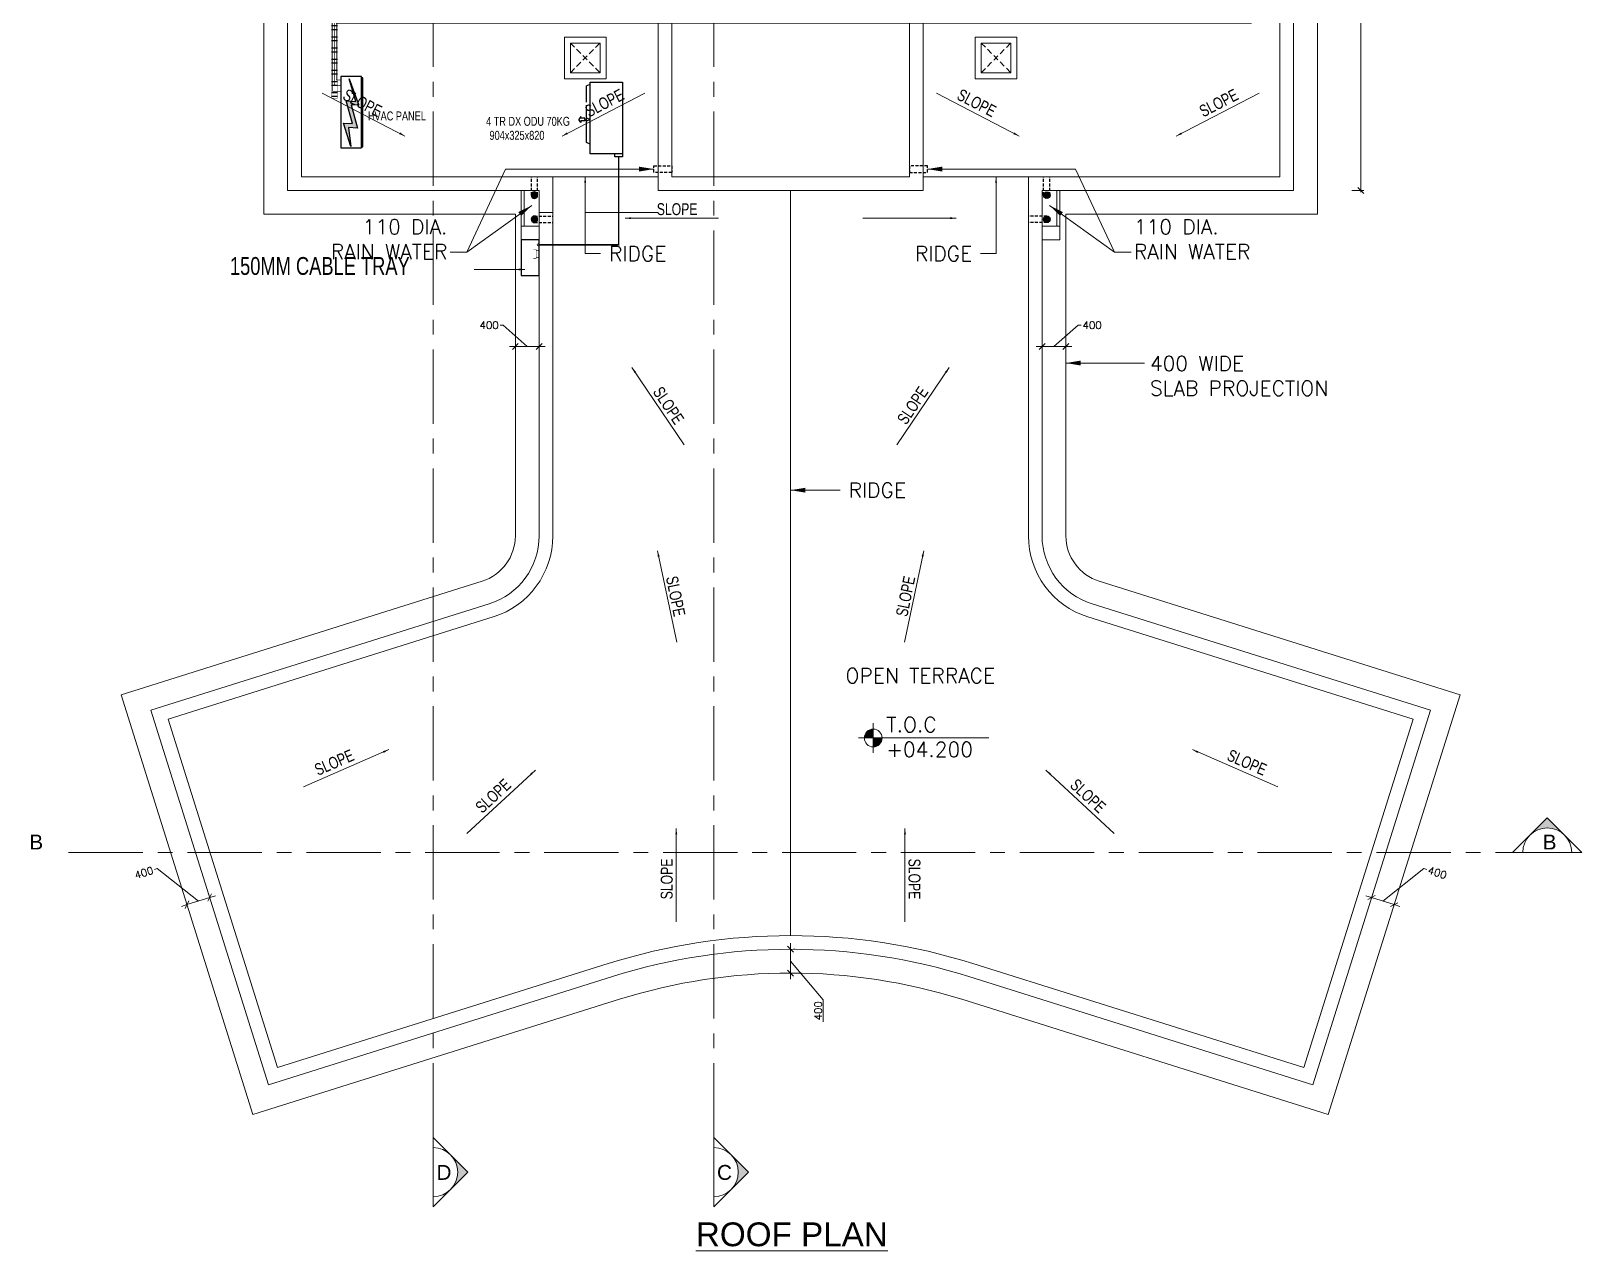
# Model space of a CAD drawing. Header units: millimetres. Extents: x -154478 to 73967, y -24076 to 107303.
# Drawn here: x -154478 to -128389, y -1604 to 18910 of the extents above; entities that cross this region are included whole.
import ezdxf

# ---------------------------------------------------------------- set-up
doc = ezdxf.new("R2010")
doc.units = ezdxf.units.MM
doc.header["$MEASUREMENT"] = 0
doc.header["$PDSIZE"] = -25
for name, pattern in [('( Hidden )', [0.375, 0.25, -0.125]), ('CENTER', [0.6, 0.375, -0.075, 0.075, -0.075]), ('CENTERX2', [4, 2.5, -0.5, 0.5, -0.5]), ('DASHED', [0.75, 0.5, -0.25])]:
    doc.linetypes.add(name, pattern=pattern)
for name, color, linetype in [('A - Text', 8, 'Continuous'), ('E_LEGEND', 10, 'Continuous'), ('P_RWD', 222, 'Continuous')]:
    doc.layers.add(name, color=color, linetype=linetype)
for name, color, linetype, lineweight in [('CA-ANNO-DIMS', 8, 'Continuous', 15), ('CA-ANNO-TEXT', 8, 'Continuous', 20), ('CA-ELEVATION', 8, 'Continuous', 15), ('M-EQPM', 150, 'Continuous', 30), ('M-PIPE-REF', 30, 'CENTER', 20), ('M_DETAIL', 7, 'Continuous', 9), ('M_REF PIPE', 30, 'Continuous', 9), ('Railing', 8, 'Continuous', 15)]:
    doc.layers.add(name, color=color, linetype=linetype, lineweight=lineweight)
doc.styles.add('A-TEXT', font='swisscl.ttf')
doc.styles.add('FIRE TEXT', font='swisscl.ttf')
doc.styles.add('ISO STANDARD', font='simplex.shx')
doc.styles.add('PLUMBING TEXT', font='swisscl.ttf')
doc.dimstyles.new('ISO STANDARD', dxfattribs={"dimscale": 100, "dimtxt": 1.25, "dimasz": 1, "dimexe": 0.5, "dimexo": 0.75, "dimgap": 0.25, "dimtad": 0, "dimzin": 9, "dimdsep": 46, "dimtxsty": 'ISO STANDARD', "dimblk": 'OBLIQUE', "dimcen": 0.09, "dimdle": 0.25, "dimclrd": 256, "dimclre": 256, "dimclrt": 256, "dimadec": 0, "dimazin": 2, "dimtfac": 0.09, "dimtofl": 0, "dimtmove": 2, "dimatfit": 0, "dimfxl": 187.5, "dimtolj": 1, "dimtzin": 0, "dimlwd": 9, "dimlwe": 9, "dimarcsym": 2})

# ---------------------------------------------------------------- blocks, each defined once
blk = doc.blocks.new('_Oblique')
at = {"color": 0, "linetype": 'ByBlock', "lineweight": -2}
blk.add_line((-0.5, -0.5), (0.5, 0.5), dxfattribs=at)
blk = doc.blocks.new('LEVEL')
at = {"layer": 'CA-ANNO-TEXT'}
for points in [[(125, 75, 0.414214), (50, 0), (125, 0)], [(200, 0), (125, 0), (125, -75, 0.414214)]]:
    blk.add_hatch(color=256, dxfattribs=at).paths.add_polyline_path(points)
for p, q in [((0, 0), (1098, 0)), ((125, 125), (125, -125))]:
    blk.add_line(p, q, dxfattribs=at)
blk.add_circle((125, 0), 75, dxfattribs=at)
blk = doc.blocks.new('*D60')
at = {"layer": 'CA-ANNO-DIMS', "lineweight": 9, "transparency": 16777216}
for p, q in [((-132260, 41838), (-132058, 41838)), ((-132108, 41863), (-132108, 29326)), ((-132108, 16203), (-132108, 28740)), ((-132260, 16228), (-132058, 16228))]:
    blk.add_line(p, q, dxfattribs=at)
at = {"layer": 'Defpoints', "color": 0, "transparency": 16777216}
for p in [(-132335, 41838), (-132335, 16228), (-132108, 16228)]:
    blk.add_point(p, dxfattribs=at)
at = {"layer": 'CA-ANNO-DIMS', "lineweight": 9, "transparency": 16777216, "xscale": 100, "yscale": 100, "zscale": 100}
for p, rotation in [((-132108, 41838), 90), ((-132108, 16228), 270)]:
    blk.add_blockref('_Oblique', p, dxfattribs=dict(at, rotation=rotation))
at = {"layer": 'CA-ANNO-DIMS', "transparency": 16777216, "insert": (-132108, 29033), "char_height": 125, "attachment_point": 5, "rotation": 90, "style": 'ISO STANDARD'}
blk.add_mtext('\\A1;25610', dxfattribs=at)
blk = doc.blocks.new('aerro')
at = {"layer": 'CA-ANNO-TEXT', "ltscale": 350}
blk.add_hatch(color=256, dxfattribs=at).paths.add_polyline_path([(192253, 36769), (192041, 36557), (192253, 36345, -0.414214)])
blk.add_line((192465, 36133), (192465, 36981), dxfattribs=at)
blk.add_lwpolyline([(192465, 36981), (192041, 36557), (192465, 36133)], dxfattribs=at)
blk.add_arc((192465, 36557), 300, 90, 270, dxfattribs=at)
blk = doc.blocks.new('*D63')
at = {"layer": 'CA-ANNO-DIMS', "lineweight": 9, "transparency": 16777216}
for p, q in [((-146536, 13964), (-146586, 13964)), ((-146131, 13603), (-146536, 13964)), ((-146331, 13603), (-146431, 13603)), ((-146331, 13400), (-146331, 13653)), ((-145931, 13603), (-146331, 13603)), ((-145931, 13400), (-145931, 13653)), ((-145931, 13603), (-145831, 13603))]:
    blk.add_line(p, q, dxfattribs=at)
at = {"layer": 'Defpoints', "color": 0, "transparency": 16777216}
for p in [(-146331, 13603), (-146331, 13325), (-145931, 13325)]:
    blk.add_point(p, dxfattribs=at)
at = {"layer": 'CA-ANNO-DIMS', "lineweight": 9, "transparency": 16777216, "xscale": 100, "yscale": 100, "zscale": 100}
blk.add_blockref('_Oblique', (-146331, 13603), dxfattribs=at)
at = {"layer": 'CA-ANNO-DIMS', "lineweight": 9, "transparency": 16777216, "xscale": 100, "yscale": 100, "zscale": 100, "rotation": 180}
blk.add_blockref('_Oblique', (-145931, 13603), dxfattribs=at)
at = {"layer": 'CA-ANNO-DIMS', "transparency": 16777216, "insert": (-146772, 13964), "char_height": 125, "attachment_point": 5, "style": 'ISO STANDARD'}
blk.add_mtext('\\A1;400', dxfattribs=at)
blk = doc.blocks.new('*D64')
at = {"layer": 'CA-ANNO-DIMS', "lineweight": 9, "transparency": 16777216}
for p, q in [((-137271, 13603), (-136865, 13964)), ((-136865, 13964), (-136815, 13964)), ((-137471, 13603), (-137571, 13603)), ((-137471, 13400), (-137471, 13653)), ((-137471, 13603), (-137071, 13603)), ((-137071, 13400), (-137071, 13653)), ((-137071, 13603), (-136971, 13603))]:
    blk.add_line(p, q, dxfattribs=at)
at = {"layer": 'Defpoints', "color": 0, "transparency": 16777216}
for p in [(-137071, 13603), (-137471, 13325), (-137071, 13325)]:
    blk.add_point(p, dxfattribs=at)
at = {"layer": 'CA-ANNO-DIMS', "lineweight": 9, "transparency": 16777216, "xscale": 100, "yscale": 100, "zscale": 100}
blk.add_blockref('_Oblique', (-137471, 13603), dxfattribs=at)
at = {"layer": 'CA-ANNO-DIMS', "lineweight": 9, "transparency": 16777216, "xscale": 100, "yscale": 100, "zscale": 100, "rotation": 180}
blk.add_blockref('_Oblique', (-137071, 13603), dxfattribs=at)
at = {"layer": 'CA-ANNO-DIMS', "transparency": 16777216, "insert": (-136629, 13964), "char_height": 125, "attachment_point": 5, "style": 'ISO STANDARD'}
blk.add_mtext('\\A1;400', dxfattribs=at)
blk = doc.blocks.new('Rain Water Pipe')
at = {"layer": 'P_RWD'}
h = blk.add_hatch(dxfattribs=at)
h.set_pattern_fill('ANSI38', color=256, scale=0.02, angle=467.4449, style=0)
h.set_pattern_definition([(332.444883, (-184895.362, 333143.3346), (2.89126049, 5.54103896), []), (62.444883, (-184895.362, 333143.3346), (0.24148202, 13.97333841), [15.625, -9.375])])
edge = h.paths.add_edge_path()
edge.add_arc((13745, 46924), 50, 0, 360)
for radius in [55, 50]:
    blk.add_circle((13745, 46924), radius, dxfattribs=at)
blk = doc.blocks.new('*D57')
at = {"layer": 'CA-ANNO-DIMS', "lineweight": 9, "transparency": 16777216}
for p, q in [((-152353, 4827), (-152401, 4812)), ((-151663, 4280), (-152353, 4827)), ((-151854, 4220), (-151949, 4190)), ((-151876, 4291), (-151869, 4268)), ((-151854, 4220), (-151472, 4340)), ((-151495, 4411), (-151487, 4387)), ((-151472, 4340), (-151377, 4370))]:
    blk.add_line(p, q, dxfattribs=at)
at = {"layer": 'Defpoints', "color": 0, "transparency": 16777216}
for p in [(-151854, 4220), (-151472, 4340), (-151472, 4340)]:
    blk.add_point(p, dxfattribs=at)
at = {"layer": 'CA-ANNO-DIMS', "lineweight": 9, "transparency": 16777216, "xscale": 100, "yscale": 100, "zscale": 100}
for p, rotation in [((-151854, 4220), 17.44488309926616), ((-151472, 4340), 197.4448830992661)]:
    blk.add_blockref('_Oblique', p, dxfattribs=dict(at, rotation=rotation))
at = {"layer": 'CA-ANNO-DIMS', "transparency": 16777216, "insert": (-152578, 4756), "char_height": 125, "attachment_point": 5, "rotation": 17.4449, "style": 'ISO STANDARD'}
blk.add_mtext('\\A1;400', dxfattribs=at)
blk = doc.blocks.new('*D58')
at = {"layer": 'CA-ANNO-DIMS', "lineweight": 9, "transparency": 16777216}
for p, q in [((-141701, 3469), (-141701, 3569)), ((-141701, 3469), (-141701, 3069)), ((-141626, 3469), (-141651, 3469)), ((-141701, 3269), (-141151, 2621)), ((-141701, 3069), (-141701, 2969)), ((-141626, 3069), (-141651, 3069)), ((-141151, 2621), (-141151, 2250))]:
    blk.add_line(p, q, dxfattribs=at)
at = {"layer": 'Defpoints', "color": 0, "transparency": 16777216}
for p in [(-141701, 3469), (-141701, 3069), (-141701, 3069)]:
    blk.add_point(p, dxfattribs=at)
at = {"layer": 'CA-ANNO-DIMS', "lineweight": 9, "transparency": 16777216, "xscale": 100, "yscale": 100, "zscale": 100}
for p, rotation in [((-141701, 3469), 270), ((-141701, 3069), 90)]:
    blk.add_blockref('_Oblique', p, dxfattribs=dict(at, rotation=rotation))
at = {"layer": 'CA-ANNO-DIMS', "transparency": 16777216, "insert": (-141238, 2435), "char_height": 125, "attachment_point": 5, "rotation": 90, "style": 'ISO STANDARD'}
blk.add_mtext('\\A1;400', dxfattribs=at)
blk = doc.blocks.new('*D59')
at = {"layer": 'CA-ANNO-DIMS', "lineweight": 9, "transparency": 16777216}
for p, q in [((-131738, 4280), (-131048, 4827)), ((-131048, 4827), (-131001, 4812)), ((-131929, 4340), (-132024, 4370)), ((-131547, 4220), (-131929, 4340)), ((-131907, 4411), (-131914, 4387)), ((-131547, 4220), (-131452, 4190)), ((-131525, 4291), (-131532, 4268))]:
    blk.add_line(p, q, dxfattribs=at)
at = {"layer": 'Defpoints', "color": 0, "transparency": 16777216}
for p in [(-131929, 4340), (-131929, 4340), (-131547, 4220)]:
    blk.add_point(p, dxfattribs=at)
at = {"layer": 'CA-ANNO-DIMS', "lineweight": 9, "transparency": 16777216, "xscale": 100, "yscale": 100, "zscale": 100}
for p, rotation in [((-131929, 4340), 342.5551169007326), ((-131547, 4220), 162.5551169007326)]:
    blk.add_blockref('_Oblique', p, dxfattribs=dict(at, rotation=rotation))
at = {"layer": 'CA-ANNO-DIMS', "transparency": 16777216, "insert": (-130823, 4756), "char_height": 125, "attachment_point": 5, "rotation": 342.5551, "style": 'ISO STANDARD'}
blk.add_mtext('\\A1;400', dxfattribs=at)
blk = doc.blocks.new('17 TR DX ODU')
at = {"layer": 'M-EQPM'}
for points in [[(-312, 775), (-312, 825), (-188, 825), (-188, 775)], [(227, 613), (292, 587)], [(292, 587), (292, -39)], [(227, 202), (292, 228)], [(227, 202), (292, 177)], [(321, 199), (321, 221), (385, 221), (385, 248), (419, 199)], [(321, 199), (321, 177), (385, 177), (385, 150), (419, 199)], [(292, -90), (292, -366)], [(227, -391), (292, -366)]]:
    blk.add_lwpolyline(points, dxfattribs=at)
blk.add_lwpolyline([(-312, -425), (-312, 775), (227, 775), (227, -425)], close=True, dxfattribs=at)
blk = doc.blocks.new('ELECTRICAL PANEL')
blk.add_hatch(color=256).paths.add_polyline_path([(-127, 173), (-122, 304), (-565, 142), (-183, 251), (-192, 90), (190, 195), (184, 48), (573, 170), (253, 127), (266, 282)])
for points in [[(-600, 0), (600, 0), (600, 350), (-600, 350)], [(-580, 350), (580, 350), (580, 370), (-580, 370)]]:
    blk.add_lwpolyline(points, close=True)
at = {"color": 10, "linetype": 'Continuous'}
blk.add_lwpolyline([(-122, 304), (-127, 173), (266, 282), (253, 127), (573, 170), (184, 48), (190, 195), (-192, 90), (-183, 251), (-565, 142)], close=True, dxfattribs=at)
blk.add_lwpolyline([(-122, 304), (-127, 173), (266, 282), (253, 127), (573, 170), (184, 48), (190, 195), (-192, 90), (-183, 251), (-565, 142)], close=True, dxfattribs=at)

msp = doc.modelspace()

# ---------------------------------------------------------------- hatches: boundary and pattern name
at = {"layer": 'E_LEGEND', "ltscale": 500}
h = msp.add_hatch(dxfattribs=at)
h.set_pattern_fill('ANSI32', color=5, scale=500, angle=135)
h.set_pattern_definition([(180, (-50568.73, 0), (-1e-14, -187.5), []), (180, (-50631.23, 62.5), (-1e-14, -187.5), [])])
h.paths.add_polyline_path([(-149321.469, 17781.558), (-149421.469, 17781.558), (-149421.469, 41142.043), (-149321.469, 41142.043)])

# ---------------------------------------------------------------- linework, layer by layer
at = {"layer": 'CA-ANNO-TEXT', "linetype": 'CENTERX2', "ltscale": 500}
for p, q in [((-147711.927, 305.269), (-147711.927, 58377.072)), ((-142993.614, 305.269), (-142993.614, 58377.072)), ((-153845.314, 5097.611), (-129556.089, 5097.611))]:
    msp.add_line(p, q, dxfattribs=at)
at = {"layer": 'CA-ELEVATION'}
for p, q in [((-150160.702, 16228.083), (-150160.702, 41838.083)), ((-133240.702, 41838.083), (-133240.702, 16228.083)), ((-145700.702, 16458.083), (-143930.702, 16458.083)), ((-137700.702, 16458.083), (-139470.702, 16458.083)), ((-145930.702, 16228.083), (-150160.702, 16228.083)), ((-145930.702, 10420.993), (-145930.702, 16228.083)), ((-141700.702, 3699.156), (-141700.702, 16228.083)), ((-133240.702, 16228.083), (-137470.702, 16228.083)), ((-137470.702, 16228.083), (-137470.702, 10420.993)), ((-145930.702, 15858.083), (-145700.702, 15858.083)), ((-145156.305, 15858.083), (-143930.702, 15858.083)), ((-152461.621, 7487.943), (-146770.956, 9276.186)), ((-136630.447, 9276.186), (-130939.782, 7487.943)), ((-150483.019, 1191.505), (-152461.621, 7487.943)), ((-130939.782, 7487.943), (-132918.384, 1191.505)), ((-144698.584, 3009.214), (-150483.019, 1191.505)), ((-132918.384, 1191.505), (-138702.819, 3009.214))]:
    msp.add_line(p, q, dxfattribs=at)
at = {"layer": 'CA-ELEVATION', "linetype": 'DASHED', "ltscale": 200}
for p, q in [((-145405.702, 18708.083), (-144905.702, 18208.083)), ((-145405.702, 18208.083), (-144905.702, 18708.083)), ((-138495.702, 18708.083), (-137995.702, 18208.083)), ((-138495.702, 18208.083), (-137995.702, 18708.083))]:
    msp.add_line(p, q, dxfattribs=at)
at = {"layer": 'CA-ELEVATION'}
for points in [[(-132840.702, 42238.083), (-132840.702, 15828.083), (-137070.702, 15828.083), (-137070.702, 10420.993, 0.327599679), (-136510.532, 9657.788), (-130438.265, 7749.63), (-132656.697, 689.987), (-138822.735, 2627.612, 0.153422377), (-144578.668, 2627.612), (-150744.706, 689.987), (-152963.139, 7749.63), (-146890.871, 9657.788, 0.327599679), (-146330.702, 10420.993), (-146330.702, 15828.083), (-150560.702, 15828.083), (-150560.702, 42238.083)], [(-146560.702, 41608.083), (-149930.702, 41608.083), (-149930.702, 16458.083), (-145700.702, 16458.083), (-145700.702, 10420.993, -0.327599679), (-146702.004, 9056.765), (-152173.248, 7337.473), (-150332.549, 1479.877), (-144767.535, 3228.635, -0.153422377), (-138633.868, 3228.635), (-133068.854, 1479.877), (-131228.155, 7337.473), (-136699.399, 9056.765, -0.327599679), (-137700.702, 10420.993), (-137700.702, 16458.083), (-133470.702, 16458.083), (-133470.702, 41608.083), (-136840.702, 41608.083)]]:
    msp.add_lwpolyline(points, format="xyb", dxfattribs=at)
for points in [[(-139700.702, 41838.083), (-139700.702, 16458.083), (-143700.702, 16458.083), (-143700.702, 41838.083)], [(-143930.702, 16228.083), (-143930.702, 41608.083)], [(-139470.702, 41608.083), (-139470.702, 16228.083)], [(-139470.702, 16228.083), (-143930.702, 16228.083)], [(-139470.702, 16228.083), (-139585.702, 16228.083)]]:
    msp.add_lwpolyline(points, dxfattribs=at)
for points in [[(-145505.702, 18808.083), (-144805.702, 18808.083), (-144805.702, 18108.083), (-145505.702, 18108.083)], [(-138595.702, 18808.083), (-137895.702, 18808.083), (-137895.702, 18108.083), (-138595.702, 18108.083)], [(-145405.702, 18708.083), (-144905.702, 18708.083), (-144905.702, 18208.083), (-145405.702, 18208.083)], [(-137995.702, 18708.083), (-138495.702, 18708.083), (-138495.702, 18208.083), (-137995.702, 18208.083)], [(-146230.702, 15398.083), (-145930.702, 15398.083), (-145930.702, 15628.083), (-146230.702, 15628.083)], [(-137170.702, 15398.083), (-137470.702, 15398.083), (-137470.702, 15628.083), (-137170.702, 15628.083)]]:
    msp.add_lwpolyline(points, close=True, dxfattribs=at)
for centre, radius, start, end in [((-147130.702, 10420.993), 1200, 287.4448831, 0), ((-136270.702, 10420.993), 1200, 180, 252.5551169), ((-141700.702, -6530.844), 10000, 72.5551169, 107.4448831)]:
    msp.add_arc(centre, radius, start, end, dxfattribs=at)
at = {"layer": 'E_LEGEND', "linetype": '( Hidden )', "ltscale": 500, "const_width": 10}
for points in [[(-149266.739, 18088.342), (-149340.761, 18088.342), (-149340.761, 19039.191), (-133948.475, 19039.191), (-133948.475, 41361.182), (-135738.604, 41361.182), (-135738.604, 41184.616), (-135811.434, 41184.616)], [(-149266.739, 17896.308), (-149404.164, 17896.308), (-149404.164, 41089.136), (-147590.316, 41089.136)], [(-149266.739, 17990.718), (-149368.036, 17990.718), (-149368.036, 19088.043), (-133988.571, 19088.043), (-133988.571, 41167.287), (-134261.338, 41167.287)]]:
    msp.add_lwpolyline(points, dxfattribs=at)
at = {"layer": 'E_LEGEND', "color": 5, "ltscale": 500, "const_width": 5}
msp.add_lwpolyline([(-149321.469, 17781.558), (-149421.469, 17781.558), (-149421.469, 41142.043), (-149321.469, 41142.043)], close=True, dxfattribs=at)
at = {"layer": 'E_LEGEND'}
msp.add_lwpolyline([(-145930.702, 15398.083), (-146230.702, 15398.083), (-146230.702, 14798.083), (-145930.702, 14798.083)], close=True, dxfattribs=at)
at = {"layer": 'E_LEGEND', "const_width": 10}
for points in [[(-146030.702, 15236.11), (-145980.702, 15236.11), (-145980.702, 15086.11), (-146030.702, 15086.11)], [(-145980.702, 15221.804), (-145930.702, 15221.804)], [(-145980.702, 15100.416), (-145930.702, 15100.416)]]:
    msp.add_lwpolyline(points, dxfattribs=at)
at = {"layer": 'M_REF PIPE', "const_width": 25}
msp.add_lwpolyline([(-145931.521, 15313.597), (-144593.158, 15313.597), (-144593.158, 16797.033)], dxfattribs=at)
at = {"layer": 'M_REF PIPE'}
msp.add_circle((-145946.538, 15313.611), 15.017, dxfattribs=at)
at = {"layer": 'P_RWD', "linetype": 'DASHED', "ltscale": 100}
for p, q in [((-146060.702, 16148.083), (-146060.702, 16458.083)), ((-145955.702, 16148.083), (-145955.702, 16458.083)), ((-137445.702, 16148.083), (-137445.702, 16458.083)), ((-137340.702, 16148.083), (-137340.702, 16458.083)), ((-146010.702, 15798.083), (-145700.702, 15798.083)), ((-146010.702, 15688.083), (-145700.702, 15688.083)), ((-137390.702, 15798.083), (-137700.702, 15798.083)), ((-137390.702, 15688.083), (-137700.702, 15688.083))]:
    msp.add_line(p, q, dxfattribs=at)
for points in [[(-143700.702, 16533.083), (-144000.702, 16533.083), (-144000.702, 16643.083), (-143700.702, 16643.083)], [(-139700.702, 16533.083), (-139400.702, 16533.083), (-139400.702, 16643.083), (-139700.702, 16643.083)]]:
    msp.add_lwpolyline(points, close=True, dxfattribs=at)
at = {"layer": 'Railing', "color": 1}
for points in [[(-146230.702, 15628.083), (-146180.702, 15628.083), (-146180.702, 16228.083), (-146230.702, 16228.083)], [(-137170.702, 15628.083), (-137220.702, 15628.083), (-137220.702, 16228.083), (-137170.702, 16228.083)]]:
    msp.add_lwpolyline(points, close=True, dxfattribs=at)

# ---------------------------------------------------------------- block references
at = {"layer": 'CA-ANNO-TEXT'}
for name, p, xscale, yscale, zscale in [('LEVEL', (-140560.63, 7021.883, 0.138), 2, 2, 2), ('aerro', (116903.55, -50539.526), -1.37487631893416, 1.37487631893416, 1.37487631893416), ('aerro', (121621.863, -50539.526), -1.37487631893416, 1.37487631893416, 1.37487631893416)]:
    msp.add_blockref(name, p, dxfattribs=dict(at, xscale=xscale, yscale=yscale, zscale=zscale))
at = {"layer": 'CA-ANNO-TEXT', "xscale": 1.37487631893416, "yscale": 1.37487631893416, "zscale": 1.37487631893416, "rotation": 270}
msp.add_blockref('aerro', (-179234.263, 269713.088), dxfattribs=at)
at = {"layer": 'E_LEGEND', "rotation": 270}
msp.add_blockref('ELECTRICAL PANEL', (-149266.739, 17543.357), dxfattribs=at)
at = {"layer": 'M-PIPE-REF', "rotation": 180}
msp.add_blockref('17 TR DX ODU', (-144843.202, 17622.13), dxfattribs=at)
at = {"layer": 'P_RWD', "xscale": -1, "rotation": 180}
for p in [(-159756.098, 63072.404), (-159756.098, 62667.404)]:
    msp.add_blockref('Rain Water Pipe', p, dxfattribs=at)
at = {"layer": 'P_RWD', "rotation": 180}
for p in [(-123645.305, 63072.404), (-123645.305, 62667.404)]:
    msp.add_blockref('Rain Water Pipe', p, dxfattribs=at)

# ---------------------------------------------------------------- texts
at = {"layer": 'A - Text', "color": 0, "lineweight": 40, "insert": (-148810.331, 17556.853), "char_height": 150, "attachment_point": 1, "style": 'A-TEXT'}
msp.add_mtext_dynamic_manual_height_columns('{\\C256;HVAC PANEL}', width=2119.69797, gutter_width=0.625, heights=[0], dxfattribs=at)
at = {"layer": 'CA-ANNO-TEXT', "char_height": 200, "style": 'PLUMBING TEXT'}
for insert, attachment_point, rotation in [((-149159.504, 17946.747), 1, 332.7537866), ((-144573.156, 17946.747), 3, 27.2462134), ((-138828.247, 17946.747), 1, 332.7537866), ((-134241.9, 17946.747), 3, 27.2462134), ((-143952.287, 15812.578), 7, 359.8595079), ((-144029.512, 12839.92), 7, 303.9660986), ((-139371.891, 12839.92), 9, 56.0339014), ((-143802.382, 9720.554), 7, 281.442011), ((-139599.022, 9720.554), 9, 78.557989), ((-149651.043, 6380.859), 7, 23.4414531), ((-133750.36, 6380.859), 9, 336.5585469), ((-146886.345, 5741.916), 7, 42.6612126), ((-136515.058, 5741.916), 9, 317.3387874), ((-143682.222, 4309.283), 7, 89.8595079), ((-139719.181, 4309.283), 9, 270.1404921)]:
    msp.add_mtext_dynamic_manual_height_columns('SLOPE', width=644.20183, gutter_width=0.625, heights=[0], dxfattribs=dict(at, insert=insert, attachment_point=attachment_point, rotation=rotation))
at = {"layer": 'CA-ANNO-TEXT', "style": 'ISO STANDARD'}
for s, insert, char_height, width, attachment_point in [('110 DIA.\\PRAIN WATER', (-147474.224, 15075.171), 250, 2252.5, 9), ('110 DIA.\\PRAIN WATER', (-135927.179, 15075.171), 250, 2252.5, 7), ('RIDGE', (-144755.433, 15290.946, 0.138), 250, 1002.5, 1), ('RIDGE', (-138645.971, 15290.946, 0.138), 250, 1002.5, 3), ('400 WIDE\\PSLAB PROJECTION', (-135657.391, 13444.369), 250, 3347.7381, 1), ('RIDGE', (-140724.695, 11313.421, 0.138), 250, 1002.5, 1), ('OPEN TERRACE', (-140778.508, 8195.021, 0.138), 250, 2835.83333, 1), ('T.O.C\\P+04.200', (-140090.349, 7371.424), 250, 1550.11905, 1), ('\\pxql;{\\fArial|b0|i0|c0|p34;B}', (-154506.197, 5397.033), 250, 235.95839, 1), ('\\pxql;{\\fArial|b0|i0|c0|p34;B}', (-129050.35, 5397.033), 250, 216.8588, 1), ('\\pxql;{\\fArial|b0|i0|c0|p34;D}', (-147657.411, -158.195), 250, 235.95839, 1), ('\\pxql;{\\fArial|b0|i0|c0|p34;C}', (-142939.098, -158.195), 250, 235.95839, 1), ('{\\fArial|b0|i0|c0|p34;\\LROOF PLAN}', (-143294.38, -1124.138), 400, 3187.35607, 1)]:
    msp.add_mtext(s, dxfattribs=dict(at, insert=insert, char_height=char_height, width=width, attachment_point=attachment_point))
at = {"layer": 'E_LEGEND', "color": 0, "insert": (-147016.801, 15108.996), "char_height": 300, "width": 4115.30589, "attachment_point": 3, "style": 'FIRE TEXT'}
msp.add_mtext('\\pxql;150MM CABLE TRAY ', dxfattribs=at)
at = {"layer": 'M_DETAIL', "color": 0, "lineweight": 40, "char_height": 150, "attachment_point": 7, "style": 'A-TEXT'}
for s, width, heights, insert in [('{\\C256;4 TR DX ODU 70KG}', 2292.65324, [276.342], (-146822.541, 17314.653)), ('\\pxqc;{\\C256;904x325x820}', 2324.37569, [523.601], (-147465.577, 17078.924))]:
    msp.add_mtext_dynamic_manual_height_columns(s, width=width, gutter_width=0.625, heights=heights, dxfattribs=dict(at, insert=insert))

# ---------------------------------------------------------------- dimensions: what is measured, and where the dimension line sits
at = {"layer": 'CA-ANNO-DIMS'}
dim = msp.add_linear_dim(base=(-132108.092, 16228.083), p1=(-132335.477, 41838.083), p2=(-132335.477, 16228.083), angle=90, dimstyle='ISO STANDARD', dxfattribs=at)
dim.commit()
dim.dimension.update_dxf_attribs({"geometry": '*D60', "text_midpoint": (-132108.092, 29033.083)})
for base, p1, p2, angle, override, picture, middle, dimtype in [((-146330.702, 13602.975), (-145930.702, 13324.538), (-146330.702, 13324.538), 180, {"dimtmove": 1}, '*D63', (-146611.392, 13964.083), 160), ((-151472.32, 4339.724), (-151853.922, 4219.808), (-151472.32, 4339.724), 17.4448831, {"dimtmove": 1}, '*D57', (-152424.642, 4804.469), 161), ((-131929.083, 4339.724), (-131547.481, 4219.808), (-131929.083, 4339.724), 162.5551169, {"dimtmove": 1}, '*D59', (-130976.761, 4804.469), 161), ((-141700.702, 3069.156), (-141700.702, 3469.156), (-141700.702, 3069.156), 270, {"dimtad": 3, "dimtmove": 1}, '*D58', (-141150.702, 2596.108), 161)]:
    dim = msp.add_linear_dim(base=base, p1=p1, p2=p2, angle=angle, dimstyle='ISO STANDARD', override=override, dxfattribs=at)
    dim.commit()
    dim.dimension.update_dxf_attribs({"geometry": picture, "text_midpoint": middle, "dimtype": dimtype})
dim = msp.add_linear_dim(base=(-137070.702, 13602.975), p1=(-137470.702, 13324.538), p2=(-137070.702, 13324.538), dimstyle='ISO STANDARD', override={"dimtmove": 1}, dxfattribs=at)
dim.commit()
dim.dimension.update_dxf_attribs({"geometry": '*D64', "text_midpoint": (-136790.011, 13964.083), "dimtype": 160})

# ---------------------------------------------------------------- leaders
at = {"layer": 'A - Text', "color": 2}
msp.add_leader([(-146173.87, 14900.336), (-147022.273, 14900.336)], dimstyle='ISO STANDARD', override={"dimgap": 0.25, "dimtad": 0}, dxfattribs=at)
at = {"layer": 'CA-ANNO-TEXT'}
for points, override in [([(-148187.381, 17143.845), (-149580.329, 17865.47)], {"dimgap": 0.1, "dimtad": 0}), ([(-145545.279, 17143.845), (-144152.331, 17865.47)], {"dimgap": 0.1, "dimtad": 0}), ([(-137856.124, 17143.845), (-139249.072, 17865.47)], {"dimgap": 0.1, "dimtad": 0}), ([(-135214.022, 17143.845), (-133821.074, 17865.47)], {"dimgap": 0.1, "dimtad": 0}), ([(-144000.702, 16588.083), (-146494.611, 16588.083), (-147147.986, 15192.82)], {"dimasz": 2.5}), ([(-145156.305, 16458.083), (-145156.305, 15166.283), (-144895.833, 15166.283)], {"dimgap": 0.1}), ([(-139400.702, 16588.083), (-136906.792, 16588.083), (-136253.417, 15192.82)], {"dimasz": 2.5}), ([(-138245.098, 16458.083), (-138245.098, 15166.283), (-138505.57, 15166.283)], {"dimgap": 0.1}), ([(-146053.798, 15978.045), (-147147.986, 15192.82), (-147426.936, 15192.82)], {"dimasz": 2.5}), ([(-137347.605, 15978.045), (-136253.417, 15192.82), (-135974.467, 15192.82)], {"dimasz": 2.5}), ([(-144483.879, 15762.54), (-142915.107, 15762.54)], {"dimgap": 0.1, "dimtad": 0}), ([(-138917.524, 15762.54), (-140486.296, 15762.54)], {"dimgap": 0.1, "dimtad": 0}), ([(-137070.702, 13326.72), (-135745.646, 13326.72)], {"dimasz": 2.5}), ([(-144369.025, 13252.018), (-143489.361, 11953.081)], {"dimgap": 0.1, "dimtad": 0}), ([(-139032.378, 13252.018), (-139912.043, 11953.081)], {"dimgap": 0.1, "dimtad": 0}), ([(-141700.702, 11188.758), (-140865.096, 11188.758)], {"dimasz": 2.5}), ([(-143939.927, 10169.299), (-143617.293, 8634.061)], {"dimgap": 0.1, "dimtad": 0}), ([(-139461.476, 10169.299), (-139784.11, 8634.061)], {"dimgap": 0.1, "dimtad": 0}), ([(-148459.11, 6825.86), (-149896.873, 6198.256)], {"dimgap": 0.1, "dimtad": 0}), ([(-134942.293, 6825.86), (-133504.531, 6198.256)], {"dimgap": 0.1, "dimtad": 0}), ([(-145993.937, 6482.708), (-147144.96, 5416.785)], {"dimgap": 0.1, "dimtad": 0}), ([(-137407.466, 6482.708), (-136256.443, 5416.785)], {"dimgap": 0.1, "dimtad": 0}), ([(-143624.016, 5500.019), (-143624.016, 3931.247)], {"dimgap": 0.1, "dimtad": 0}), ([(-139777.387, 5500.019), (-139777.387, 3931.247)], {"dimgap": 0.1, "dimtad": 0})]:
    msp.add_leader(points, dimstyle='ISO STANDARD', override=override, dxfattribs=at)

doc.saveas('drawing.dxf')
